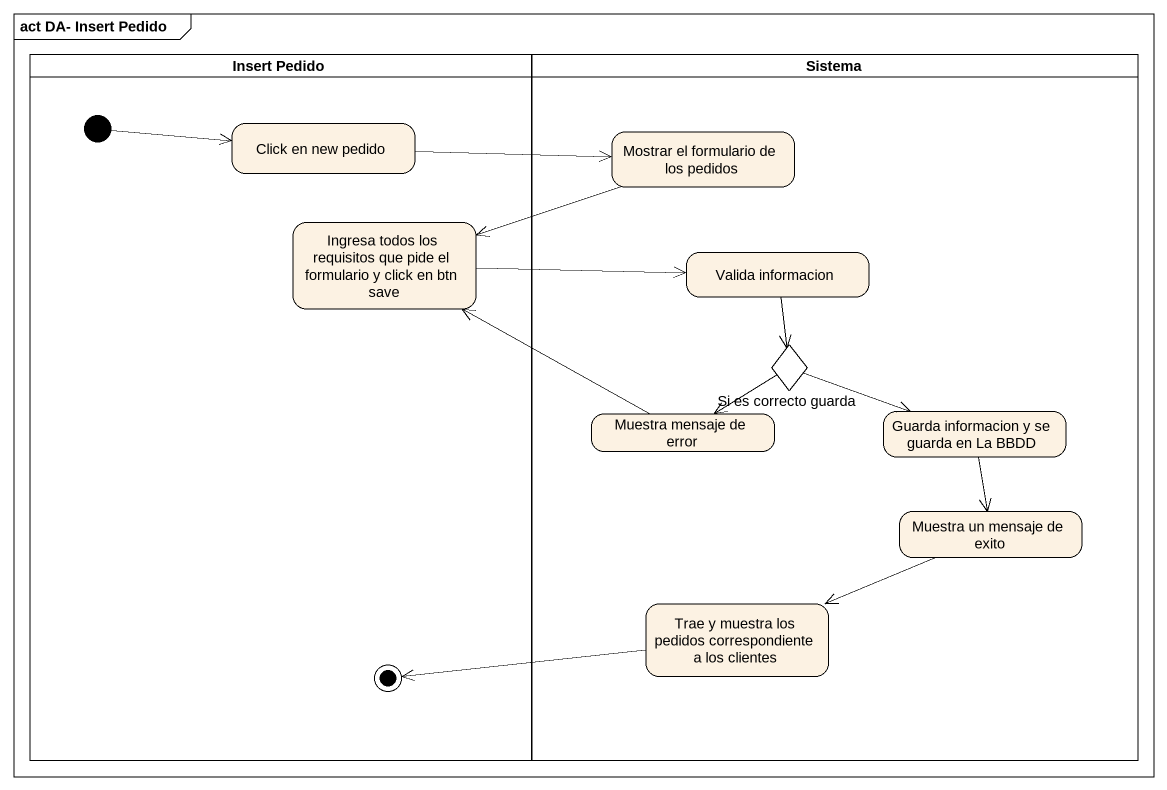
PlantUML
@startuml
mainframe act DA- Insert Pedido
hide empty description
state "Insert Pedido" as Insert_Pedido <<partition>> {
  state "Click en new pedido" as Click_en_new_pedido
  state "Ingresa todos los requisitos que pide el formulario y click en btn save" as Ingresa_todos_los
  state final1 <<end>>
  [*] -right-> Click_en_new_pedido
}
state Sistema <<partition>> {
  state "Mostrar el formulario de los pedidos" as Mostrar_el_formulario_de
  state "Valida informacion" as Valida_informacion
  state "Si es correcto guarda" as Si_es_correcto_guarda <<choice>>
  state "Muestra mensaje de error" as Muestra_mensaje_de_error
  state "Guarda informacion y se guarda en La BBDD" as Guarda_informacion_y_se
  state "Muestra un mensaje de exito" as Muestra_un_mensaje_de_exito
  state "Trae y muestra los pedidos correspondiente a los clientes" as Trae_y_muestra_los_pedidos
}
Click_en_new_pedido -right-> Mostrar_el_formulario_de
Mostrar_el_formulario_de -left-> Ingresa_todos_los
Ingresa_todos_los -right-> Valida_informacion
Valida_informacion --> Si_es_correcto_guarda
Si_es_correcto_guarda --> Muestra_mensaje_de_error
Si_es_correcto_guarda -right-> Guarda_informacion_y_se
Muestra_mensaje_de_error -left-> Ingresa_todos_los
Guarda_informacion_y_se --> Muestra_un_mensaje_de_exito
Muestra_un_mensaje_de_exito -left-> Trae_y_muestra_los_pedidos
Trae_y_muestra_los_pedidos -left-> final1
@enduml
